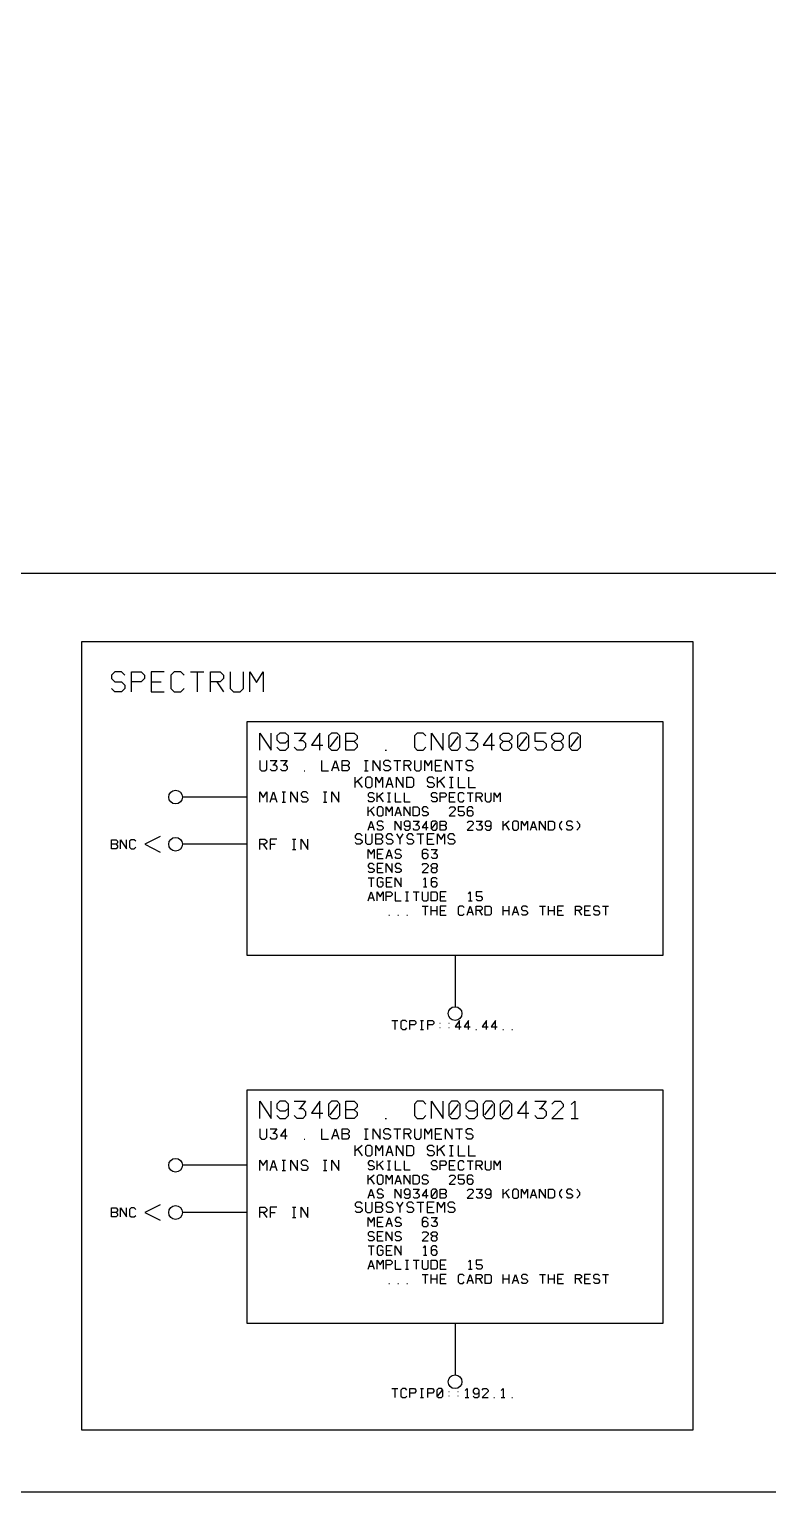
# Model space of a CAD drawing. Header units: millimetres. Extents: x 10 to 2534, y 10 to 1372.
# Drawn here: x 1026.6 to 1198.6, y 9.6 to 350 of the extents above; entities that cross this region are included whole.
import ezdxf

# ---------------------------------------------------------------- set-up
doc = ezdxf.new("R2010")
doc.units = ezdxf.units.MM
for name, color, linetype, lineweight in [('DEVICE', 7, 'CONTINUOUS', 25), ('GROUP', 6, 'CONTINUOUS', 25), ('LABEL', 8, 'CONTINUOUS', 25), ('PANE', 250, 'CONTINUOUS', 25), ('POINT', 4, 'CONTINUOUS', 25), ('PORT_BUS', 5, 'CONTINUOUS', 25), ('PORT_IN', 3, 'CONTINUOUS', 25), ('PORTAL', 2, 'CONTINUOUS', 25), ('SHEET', 7, 'CONTINUOUS', 25)]:
    doc.layers.add(name, color=color, linetype=linetype, lineweight=lineweight)

msp = doc.modelspace()

# ---------------------------------------------------------------- linework, layer by layer
at = {"layer": 'DEVICE'}
for points in [[(1077.3, 134.5), (1174.2, 134.5), (1174.2, 188.8), (1077.3, 188.8)], [(1077.3, 48.8), (1174.2, 48.8), (1174.2, 103.1), (1077.3, 103.1)]]:
    msp.add_lwpolyline(points, close=True, dxfattribs=at)
at = {"layer": 'GROUP'}
for points in [[(24, 223.4), (1535.9, 223.4), (1535.9, 1327.2), (24, 1327.2)], [(1038.8, 24), (1181.2, 24), (1181.2, 207.4), (1038.8, 207.4)]]:
    msp.add_lwpolyline(points, close=True, dxfattribs=at)
for points in [[(1048.866667, 199.633333), (1048.1, 200.4), (1046.566667, 200.4), (1045.8, 199.633333), (1045.8, 198.866667), (1046.566667, 198.1), (1048.1, 198.1), (1048.866667, 197.333333), (1048.866667, 196.566667), (1048.1, 195.8), (1046.566667, 195.8), (1045.8, 196.566667)], [(1050.4, 195.8), (1050.4, 200.4), (1052.7, 200.4), (1053.466667, 199.633333), (1053.466667, 198.866667), (1052.7, 198.1), (1050.4, 198.1)], [(1058.066667, 200.4), (1055, 200.4), (1055, 195.8), (1058.066667, 195.8)], [(1055, 198.1), (1057.3, 198.1)], [(1062.666667, 199.633333), (1061.9, 200.4), (1060.366667, 200.4), (1059.6, 199.633333), (1059.6, 196.566667), (1060.366667, 195.8), (1061.9, 195.8), (1062.666667, 196.566667)], [(1064.2, 200.4), (1067.266667, 200.4)], [(1065.733333, 200.4), (1065.733333, 195.8)], [(1068.8, 195.8), (1068.8, 200.4), (1071.1, 200.4), (1071.866667, 199.633333), (1071.866667, 198.866667), (1071.1, 198.1), (1068.8, 198.1)], [(1070.333333, 198.1), (1071.866667, 195.8)], [(1073.4, 200.4), (1073.4, 196.566667), (1074.166667, 195.8), (1075.7, 195.8), (1076.466667, 196.566667), (1076.466667, 200.4)], [(1078, 195.8), (1078, 200.4), (1079.533333, 197.946667), (1081.066667, 200.4), (1081.066667, 195.8)]]:
    msp.add_lwpolyline(points, dxfattribs=at)
at = {"layer": 'LABEL'}
for points in [[(1080.3, 182.2), (1080.3, 186.2), (1082.966667, 182.2), (1082.966667, 186.2)], [(1084.3, 182.866667), (1084.966667, 182.2), (1086.3, 182.2), (1086.966667, 182.866667), (1086.966667, 185.533333), (1086.3, 186.2), (1084.966667, 186.2), (1084.3, 185.533333), (1084.3, 184.6), (1084.966667, 183.933333), (1086.3, 183.933333), (1086.966667, 184.6)], [(1088.3, 186.2), (1090.966667, 186.2), (1089.633333, 184.466667)], [(1089.366667, 184.466667), (1090.3, 184.466667), (1090.966667, 183.8), (1090.966667, 182.866667), (1090.3, 182.2), (1088.966667, 182.2), (1088.3, 182.866667)], [(1094.3, 182.2), (1094.3, 186.2), (1092.3, 183.4), (1094.966667, 183.4)], [(1096.966667, 182.2), (1098.3, 182.2), (1098.966667, 182.866667), (1098.966667, 185.533333), (1098.3, 186.2), (1096.966667, 186.2), (1096.3, 185.533333), (1096.3, 182.866667), (1096.966667, 182.2)], [(1096.7, 183), (1098.566667, 185.4)], [(1100.3, 182.2), (1100.3, 186.2), (1102.3, 186.2), (1102.966667, 185.533333), (1102.966667, 184.866667), (1102.3, 184.2), (1100.3, 184.2)], [(1102.3, 184.2), (1102.966667, 183.533333), (1102.966667, 182.866667), (1102.3, 182.2), (1100.3, 182.2)], [(1118.966667, 185.533333), (1118.3, 186.2), (1116.966667, 186.2), (1116.3, 185.533333), (1116.3, 182.866667), (1116.966667, 182.2), (1118.3, 182.2), (1118.966667, 182.866667)], [(1120.3, 182.2), (1120.3, 186.2), (1122.966667, 182.2), (1122.966667, 186.2)], [(1124.966667, 182.2), (1126.3, 182.2), (1126.966667, 182.866667), (1126.966667, 185.533333), (1126.3, 186.2), (1124.966667, 186.2), (1124.3, 185.533333), (1124.3, 182.866667), (1124.966667, 182.2)], [(1124.7, 183), (1126.566667, 185.4)], [(1128.3, 186.2), (1130.966667, 186.2), (1129.633333, 184.466667)], [(1129.366667, 184.466667), (1130.3, 184.466667), (1130.966667, 183.8), (1130.966667, 182.866667), (1130.3, 182.2), (1128.966667, 182.2), (1128.3, 182.866667)], [(1134.3, 182.2), (1134.3, 186.2), (1132.3, 183.4), (1134.966667, 183.4)], [(1136.966667, 184.2), (1136.3, 184.866667), (1136.3, 185.533333), (1136.966667, 186.2), (1138.3, 186.2), (1138.966667, 185.533333), (1138.966667, 184.866667), (1138.3, 184.2), (1136.966667, 184.2), (1136.3, 183.533333), (1136.3, 182.866667), (1136.966667, 182.2), (1138.3, 182.2), (1138.966667, 182.866667), (1138.966667, 183.533333), (1138.3, 184.2)], [(1140.966667, 182.2), (1142.3, 182.2), (1142.966667, 182.866667), (1142.966667, 185.533333), (1142.3, 186.2), (1140.966667, 186.2), (1140.3, 185.533333), (1140.3, 182.866667), (1140.966667, 182.2)], [(1140.7, 183), (1142.566667, 185.4)], [(1146.966667, 186.2), (1144.3, 186.2), (1144.3, 184.333333), (1146.3, 184.333333), (1146.966667, 183.666667), (1146.966667, 182.866667), (1146.3, 182.2), (1144.966667, 182.2), (1144.3, 182.866667)], [(1148.966667, 184.2), (1148.3, 184.866667), (1148.3, 185.533333), (1148.966667, 186.2), (1150.3, 186.2), (1150.966667, 185.533333), (1150.966667, 184.866667), (1150.3, 184.2), (1148.966667, 184.2), (1148.3, 183.533333), (1148.3, 182.866667), (1148.966667, 182.2), (1150.3, 182.2), (1150.966667, 182.866667), (1150.966667, 183.533333), (1150.3, 184.2)], [(1152.966667, 182.2), (1154.3, 182.2), (1154.966667, 182.866667), (1154.966667, 185.533333), (1154.3, 186.2), (1152.966667, 186.2), (1152.3, 185.533333), (1152.3, 182.866667), (1152.966667, 182.2)], [(1152.7, 183), (1154.566667, 185.4)], [(1109.5, 182.2), (1109.766667, 182.2)], [(1080.3, 179.8), (1080.3, 177.8), (1080.7, 177.4), (1081.5, 177.4), (1081.9, 177.8), (1081.9, 179.8)], [(1082.7, 179.8), (1084.3, 179.8), (1083.5, 178.76)], [(1083.34, 178.76), (1083.9, 178.76), (1084.3, 178.36), (1084.3, 177.8), (1083.9, 177.4), (1083.1, 177.4), (1082.7, 177.8)], [(1085.1, 179.8), (1086.7, 179.8), (1085.9, 178.76)], [(1085.74, 178.76), (1086.3, 178.76), (1086.7, 178.36), (1086.7, 177.8), (1086.3, 177.4), (1085.5, 177.4), (1085.1, 177.8)], [(1090.62, 177.4), (1090.78, 177.4)], [(1094.7, 179.8), (1094.7, 177.4), (1096.3, 177.4)], [(1097.1, 177.4), (1097.9, 179.8), (1098.7, 177.4)], [(1097.38, 178.2), (1098.42, 178.2)], [(1099.5, 177.4), (1099.5, 179.8), (1100.7, 179.8), (1101.1, 179.4), (1101.1, 179), (1100.7, 178.6), (1099.5, 178.6)], [(1100.7, 178.6), (1101.1, 178.2), (1101.1, 177.8), (1100.7, 177.4), (1099.5, 177.4)], [(1104.7, 179.8), (1105.5, 179.8)], [(1104.7, 177.4), (1105.5, 177.4)], [(1105.1, 177.4), (1105.1, 179.8)], [(1106.7, 177.4), (1106.7, 179.8), (1108.3, 177.4), (1108.3, 179.8)], [(1110.7, 179.4), (1110.3, 179.8), (1109.5, 179.8), (1109.1, 179.4), (1109.1, 179), (1109.5, 178.6), (1110.3, 178.6), (1110.7, 178.2), (1110.7, 177.8), (1110.3, 177.4), (1109.5, 177.4), (1109.1, 177.8)], [(1111.5, 179.8), (1113.1, 179.8)], [(1112.3, 179.8), (1112.3, 177.4)], [(1113.9, 177.4), (1113.9, 179.8), (1115.1, 179.8), (1115.5, 179.4), (1115.5, 179), (1115.1, 178.6), (1113.9, 178.6)], [(1114.7, 178.6), (1115.5, 177.4)], [(1116.3, 179.8), (1116.3, 177.8), (1116.7, 177.4), (1117.5, 177.4), (1117.9, 177.8), (1117.9, 179.8)], [(1118.7, 177.4), (1118.7, 179.8), (1119.5, 178.52), (1120.3, 179.8), (1120.3, 177.4)], [(1122.7, 179.8), (1121.1, 179.8), (1121.1, 177.4), (1122.7, 177.4)], [(1121.1, 178.6), (1122.3, 178.6)], [(1123.5, 177.4), (1123.5, 179.8), (1125.1, 177.4), (1125.1, 179.8)], [(1125.9, 179.8), (1127.5, 179.8)], [(1126.7, 179.8), (1126.7, 177.4)], [(1129.9, 179.4), (1129.5, 179.8), (1128.7, 179.8), (1128.3, 179.4), (1128.3, 179), (1128.7, 178.6), (1129.5, 178.6), (1129.9, 178.2), (1129.9, 177.8), (1129.5, 177.4), (1128.7, 177.4), (1128.3, 177.8)], [(1080.3, 170.1), (1080.3, 172.5), (1081.1, 171.22), (1081.9, 172.5), (1081.9, 170.1)], [(1082.7, 170.1), (1083.5, 172.5), (1084.3, 170.1)], [(1082.98, 170.9), (1084.02, 170.9)], [(1085.5, 172.5), (1086.3, 172.5)], [(1085.9, 170.1), (1085.9, 172.5)], [(1087.5, 170.1), (1087.5, 172.5), (1089.1, 170.1), (1089.1, 172.5)], [(1091.5, 172.1), (1091.1, 172.5), (1090.3, 172.5), (1089.9, 172.1), (1089.9, 171.7), (1090.3, 171.3), (1091.1, 171.3), (1091.5, 170.9), (1091.5, 170.5), (1091.1, 170.1), (1090.3, 170.1), (1089.9, 170.5)], [(1095.1, 172.5), (1095.9, 172.5)], [(1095.5, 170.1), (1095.5, 172.5)], [(1097.1, 170.1), (1097.1, 172.5), (1098.7, 170.1), (1098.7, 172.5)], [(1085.5, 170.1), (1086.3, 170.1)], [(1095.1, 170.1), (1095.9, 170.1)], [(1080.3, 159.1), (1080.3, 161.5), (1081.5, 161.5), (1081.9, 161.1), (1081.9, 160.7), (1081.5, 160.3), (1080.3, 160.3)], [(1081.1, 160.3), (1081.9, 159.1)], [(1084.3, 161.5), (1082.7, 161.5), (1082.7, 159.1)], [(1082.7, 160.3), (1083.9, 160.3)], [(1087.9, 161.5), (1088.7, 161.5)], [(1088.3, 159.1), (1088.3, 161.5)], [(1089.9, 159.1), (1089.9, 161.5), (1091.5, 159.1), (1091.5, 161.5)], [(1087.9, 159.1), (1088.7, 159.1)], [(1111.05, 119.3), (1112.45, 119.3)], [(1111.75, 119.3), (1111.75, 117.2)], [(1114.55, 118.95), (1114.2, 119.3), (1113.5, 119.3), (1113.15, 118.95), (1113.15, 117.55), (1113.5, 117.2), (1114.2, 117.2), (1114.55, 117.55)], [(1115.25, 117.2), (1115.25, 119.3), (1116.3, 119.3), (1116.65, 118.95), (1116.65, 118.6), (1116.3, 118.25), (1115.25, 118.25)], [(1117.7, 119.3), (1118.4, 119.3)], [(1118.05, 117.2), (1118.05, 119.3)], [(1119.45, 117.2), (1119.45, 119.3), (1120.5, 119.3), (1120.85, 118.95), (1120.85, 118.6), (1120.5, 118.25), (1119.45, 118.25)], [(1126.8, 117.2), (1126.8, 119.3), (1125.75, 117.83), (1127.15, 117.83)], [(1128.9, 117.2), (1128.9, 119.3), (1127.85, 117.83), (1129.25, 117.83)], [(1133.1, 117.2), (1133.1, 119.3), (1132.05, 117.83), (1133.45, 117.83)], [(1135.2, 117.2), (1135.2, 119.3), (1134.15, 117.83), (1135.55, 117.83)], [(1117.7, 117.2), (1118.4, 117.2)], [(1122.18, 118.67), (1122.32, 118.67)], [(1122.18, 117.62), (1122.32, 117.62)], [(1124.28, 118.67), (1124.42, 118.67)], [(1124.28, 117.62), (1124.42, 117.62)], [(1130.58, 117.2), (1130.72, 117.2)], [(1136.88, 117.2), (1137.02, 117.2)], [(1138.98, 117.2), (1139.12, 117.2)], [(1080.3, 96.5), (1080.3, 100.5), (1082.966667, 96.5), (1082.966667, 100.5)], [(1084.3, 97.166667), (1084.966667, 96.5), (1086.3, 96.5), (1086.966667, 97.166667), (1086.966667, 99.833333), (1086.3, 100.5), (1084.966667, 100.5), (1084.3, 99.833333), (1084.3, 98.9), (1084.966667, 98.233333), (1086.3, 98.233333), (1086.966667, 98.9)], [(1088.3, 100.5), (1090.966667, 100.5), (1089.633333, 98.766667)], [(1089.366667, 98.766667), (1090.3, 98.766667), (1090.966667, 98.1), (1090.966667, 97.166667), (1090.3, 96.5), (1088.966667, 96.5), (1088.3, 97.166667)], [(1094.3, 96.5), (1094.3, 100.5), (1092.3, 97.7), (1094.966667, 97.7)], [(1096.966667, 96.5), (1098.3, 96.5), (1098.966667, 97.166667), (1098.966667, 99.833333), (1098.3, 100.5), (1096.966667, 100.5), (1096.3, 99.833333), (1096.3, 97.166667), (1096.966667, 96.5)], [(1096.7, 97.3), (1098.566667, 99.7)], [(1100.3, 96.5), (1100.3, 100.5), (1102.3, 100.5), (1102.966667, 99.833333), (1102.966667, 99.166667), (1102.3, 98.5), (1100.3, 98.5)], [(1118.966667, 99.833333), (1118.3, 100.5), (1116.966667, 100.5), (1116.3, 99.833333), (1116.3, 97.166667), (1116.966667, 96.5), (1118.3, 96.5), (1118.966667, 97.166667)], [(1120.3, 96.5), (1120.3, 100.5), (1122.966667, 96.5), (1122.966667, 100.5)], [(1124.966667, 96.5), (1126.3, 96.5), (1126.966667, 97.166667), (1126.966667, 99.833333), (1126.3, 100.5), (1124.966667, 100.5), (1124.3, 99.833333), (1124.3, 97.166667), (1124.966667, 96.5)], [(1124.7, 97.3), (1126.566667, 99.7)], [(1128.3, 97.166667), (1128.966667, 96.5), (1130.3, 96.5), (1130.966667, 97.166667), (1130.966667, 99.833333), (1130.3, 100.5), (1128.966667, 100.5), (1128.3, 99.833333), (1128.3, 98.9), (1128.966667, 98.233333), (1130.3, 98.233333), (1130.966667, 98.9)], [(1132.966667, 96.5), (1134.3, 96.5), (1134.966667, 97.166667), (1134.966667, 99.833333), (1134.3, 100.5), (1132.966667, 100.5), (1132.3, 99.833333), (1132.3, 97.166667), (1132.966667, 96.5)], [(1132.7, 97.3), (1134.566667, 99.7)], [(1136.966667, 96.5), (1138.3, 96.5), (1138.966667, 97.166667), (1138.966667, 99.833333), (1138.3, 100.5), (1136.966667, 100.5), (1136.3, 99.833333), (1136.3, 97.166667), (1136.966667, 96.5)], [(1136.7, 97.3), (1138.566667, 99.7)], [(1142.3, 96.5), (1142.3, 100.5), (1140.3, 97.7), (1142.966667, 97.7)], [(1144.3, 100.5), (1146.966667, 100.5), (1145.633333, 98.766667)], [(1145.366667, 98.766667), (1146.3, 98.766667), (1146.966667, 98.1), (1146.966667, 97.166667), (1146.3, 96.5), (1144.966667, 96.5), (1144.3, 97.166667)], [(1148.3, 99.833333), (1148.966667, 100.5), (1150.3, 100.5), (1150.966667, 99.833333), (1150.966667, 99.166667), (1148.3, 96.5), (1150.966667, 96.5)], [(1152.833333, 99.7), (1153.633333, 100.5), (1153.633333, 96.5)], [(1102.3, 98.5), (1102.966667, 97.833333), (1102.966667, 97.166667), (1102.3, 96.5), (1100.3, 96.5)], [(1109.5, 96.5), (1109.766667, 96.5)], [(1152.833333, 96.5), (1154.433333, 96.5)], [(1080.3, 94.1), (1080.3, 92.1), (1080.7, 91.7), (1081.5, 91.7), (1081.9, 92.1), (1081.9, 94.1)], [(1082.7, 94.1), (1084.3, 94.1), (1083.5, 93.06)], [(1083.34, 93.06), (1083.9, 93.06), (1084.3, 92.66), (1084.3, 92.1), (1083.9, 91.7), (1083.1, 91.7), (1082.7, 92.1)], [(1086.3, 91.7), (1086.3, 94.1), (1085.1, 92.42), (1086.7, 92.42)], [(1094.7, 94.1), (1094.7, 91.7), (1096.3, 91.7)], [(1097.1, 91.7), (1097.9, 94.1), (1098.7, 91.7)], [(1097.38, 92.5), (1098.42, 92.5)], [(1099.5, 91.7), (1099.5, 94.1), (1100.7, 94.1), (1101.1, 93.7), (1101.1, 93.3), (1100.7, 92.9), (1099.5, 92.9)], [(1100.7, 92.9), (1101.1, 92.5), (1101.1, 92.1), (1100.7, 91.7), (1099.5, 91.7)], [(1104.7, 94.1), (1105.5, 94.1)], [(1105.1, 91.7), (1105.1, 94.1)], [(1106.7, 91.7), (1106.7, 94.1), (1108.3, 91.7), (1108.3, 94.1)], [(1110.7, 93.7), (1110.3, 94.1), (1109.5, 94.1), (1109.1, 93.7), (1109.1, 93.3), (1109.5, 92.9), (1110.3, 92.9), (1110.7, 92.5), (1110.7, 92.1), (1110.3, 91.7), (1109.5, 91.7), (1109.1, 92.1)], [(1111.5, 94.1), (1113.1, 94.1)], [(1112.3, 94.1), (1112.3, 91.7)], [(1113.9, 91.7), (1113.9, 94.1), (1115.1, 94.1), (1115.5, 93.7), (1115.5, 93.3), (1115.1, 92.9), (1113.9, 92.9)], [(1114.7, 92.9), (1115.5, 91.7)], [(1116.3, 94.1), (1116.3, 92.1), (1116.7, 91.7), (1117.5, 91.7), (1117.9, 92.1), (1117.9, 94.1)], [(1118.7, 91.7), (1118.7, 94.1), (1119.5, 92.82), (1120.3, 94.1), (1120.3, 91.7)], [(1122.7, 94.1), (1121.1, 94.1), (1121.1, 91.7), (1122.7, 91.7)], [(1121.1, 92.9), (1122.3, 92.9)], [(1123.5, 91.7), (1123.5, 94.1), (1125.1, 91.7), (1125.1, 94.1)], [(1125.9, 94.1), (1127.5, 94.1)], [(1126.7, 94.1), (1126.7, 91.7)], [(1129.9, 93.7), (1129.5, 94.1), (1128.7, 94.1), (1128.3, 93.7), (1128.3, 93.3), (1128.7, 92.9), (1129.5, 92.9), (1129.9, 92.5), (1129.9, 92.1), (1129.5, 91.7), (1128.7, 91.7), (1128.3, 92.1)], [(1090.62, 91.7), (1090.78, 91.7)], [(1104.7, 91.7), (1105.5, 91.7)], [(1080.3, 84.4), (1080.3, 86.8), (1081.1, 85.52), (1081.9, 86.8), (1081.9, 84.4)], [(1082.7, 84.4), (1083.5, 86.8), (1084.3, 84.4)], [(1082.98, 85.2), (1084.02, 85.2)], [(1085.5, 86.8), (1086.3, 86.8)], [(1085.9, 84.4), (1085.9, 86.8)], [(1087.5, 84.4), (1087.5, 86.8), (1089.1, 84.4), (1089.1, 86.8)], [(1091.5, 86.4), (1091.1, 86.8), (1090.3, 86.8), (1089.9, 86.4), (1089.9, 86), (1090.3, 85.6), (1091.1, 85.6), (1091.5, 85.2), (1091.5, 84.8), (1091.1, 84.4), (1090.3, 84.4), (1089.9, 84.8)], [(1095.1, 86.8), (1095.9, 86.8)], [(1095.5, 84.4), (1095.5, 86.8)], [(1097.1, 84.4), (1097.1, 86.8), (1098.7, 84.4), (1098.7, 86.8)], [(1085.5, 84.4), (1086.3, 84.4)], [(1095.1, 84.4), (1095.9, 84.4)], [(1080.3, 73.4), (1080.3, 75.8), (1081.5, 75.8), (1081.9, 75.4), (1081.9, 75), (1081.5, 74.6), (1080.3, 74.6)], [(1084.3, 75.8), (1082.7, 75.8), (1082.7, 73.4)], [(1087.9, 75.8), (1088.7, 75.8)], [(1088.3, 73.4), (1088.3, 75.8)], [(1089.9, 73.4), (1089.9, 75.8), (1091.5, 73.4), (1091.5, 75.8)], [(1081.1, 74.6), (1081.9, 73.4)], [(1082.7, 74.6), (1083.9, 74.6)], [(1087.9, 73.4), (1088.7, 73.4)], [(1111.05, 33.6), (1112.45, 33.6)], [(1111.75, 33.6), (1111.75, 31.5)], [(1114.55, 33.25), (1114.2, 33.6), (1113.5, 33.6), (1113.15, 33.25), (1113.15, 31.85), (1113.5, 31.5), (1114.2, 31.5), (1114.55, 31.85)], [(1115.25, 31.5), (1115.25, 33.6), (1116.3, 33.6), (1116.65, 33.25), (1116.65, 32.9), (1116.3, 32.55), (1115.25, 32.55)], [(1117.7, 33.6), (1118.4, 33.6)], [(1117.7, 31.5), (1118.4, 31.5)], [(1118.05, 31.5), (1118.05, 33.6)], [(1119.45, 31.5), (1119.45, 33.6), (1120.5, 33.6), (1120.85, 33.25), (1120.85, 32.9), (1120.5, 32.55), (1119.45, 32.55)], [(1121.9, 31.5), (1122.6, 31.5), (1122.95, 31.85), (1122.95, 33.25), (1122.6, 33.6), (1121.9, 33.6), (1121.55, 33.25), (1121.55, 31.85), (1121.9, 31.5)], [(1121.76, 31.92), (1122.74, 33.18)], [(1124.28, 32.97), (1124.42, 32.97)], [(1124.28, 31.92), (1124.42, 31.92)], [(1126.38, 32.97), (1126.52, 32.97)], [(1126.38, 31.92), (1126.52, 31.92)], [(1128.13, 33.18), (1128.55, 33.6), (1128.55, 31.5)], [(1128.13, 31.5), (1128.97, 31.5)], [(1129.95, 31.85), (1130.3, 31.5), (1131, 31.5), (1131.35, 31.85), (1131.35, 33.25), (1131, 33.6), (1130.3, 33.6), (1129.95, 33.25), (1129.95, 32.76), (1130.3, 32.41), (1131, 32.41), (1131.35, 32.76)], [(1132.05, 33.25), (1132.4, 33.6), (1133.1, 33.6), (1133.45, 33.25), (1133.45, 32.9), (1132.05, 31.5), (1133.45, 31.5)], [(1134.78, 31.5), (1134.92, 31.5)], [(1136.53, 33.18), (1136.95, 33.6), (1136.95, 31.5)], [(1136.53, 31.5), (1137.37, 31.5)], [(1138.98, 31.5), (1139.12, 31.5)]]:
    msp.add_lwpolyline(points, dxfattribs=at)
at = {"layer": 'PANE'}
for points in [[(1102.5, 173.5), (1102.5, 175.9)], [(1104.1, 175.9), (1102.5, 174.54)], [(1103.06, 175.02), (1104.1, 173.5)], [(1105.3, 173.5), (1106.1, 173.5), (1106.5, 173.9), (1106.5, 175.5), (1106.1, 175.9), (1105.3, 175.9), (1104.9, 175.5), (1104.9, 173.9), (1105.3, 173.5)], [(1107.3, 173.5), (1107.3, 175.9), (1108.1, 174.62), (1108.9, 175.9), (1108.9, 173.5)], [(1109.7, 173.5), (1110.5, 175.9), (1111.3, 173.5)], [(1109.98, 174.3), (1111.02, 174.3)], [(1112.1, 173.5), (1112.1, 175.9), (1113.7, 173.5), (1113.7, 175.9)], [(1114.5, 173.5), (1114.5, 175.9), (1115.7, 175.9), (1116.1, 175.5), (1116.1, 173.9), (1115.7, 173.5), (1114.5, 173.5)], [(1120.9, 175.5), (1120.5, 175.9), (1119.7, 175.9), (1119.3, 175.5), (1119.3, 175.1), (1119.7, 174.7), (1120.5, 174.7), (1120.9, 174.3), (1120.9, 173.9), (1120.5, 173.5), (1119.7, 173.5), (1119.3, 173.9)], [(1121.7, 173.5), (1121.7, 175.9)], [(1123.3, 175.9), (1121.7, 174.54)], [(1122.26, 175.02), (1123.3, 173.5)], [(1124.5, 175.9), (1125.3, 175.9)], [(1124.9, 173.5), (1124.9, 175.9)], [(1126.5, 175.9), (1126.5, 173.5), (1128.1, 173.5)], [(1128.9, 175.9), (1128.9, 173.5), (1130.5, 173.5)], [(1106.9, 171.95), (1106.55, 172.3), (1105.85, 172.3), (1105.5, 171.95), (1105.5, 171.6), (1105.85, 171.25), (1106.55, 171.25), (1106.9, 170.9), (1106.9, 170.55), (1106.55, 170.2), (1105.85, 170.2), (1105.5, 170.55)], [(1107.6, 170.2), (1107.6, 172.3)], [(1109, 172.3), (1107.6, 171.11)], [(1108.09, 171.53), (1109, 170.2)], [(1110.05, 172.3), (1110.75, 172.3)], [(1110.05, 170.2), (1110.75, 170.2)], [(1110.4, 170.2), (1110.4, 172.3)], [(1111.8, 172.3), (1111.8, 170.2), (1113.2, 170.2)], [(1113.9, 172.3), (1113.9, 170.2), (1115.3, 170.2)], [(1121.6, 171.95), (1121.25, 172.3), (1120.55, 172.3), (1120.2, 171.95), (1120.2, 171.6), (1120.55, 171.25), (1121.25, 171.25), (1121.6, 170.9), (1121.6, 170.55), (1121.25, 170.2), (1120.55, 170.2), (1120.2, 170.55)], [(1122.3, 170.2), (1122.3, 172.3), (1123.35, 172.3), (1123.7, 171.95), (1123.7, 171.6), (1123.35, 171.25), (1122.3, 171.25)], [(1125.8, 172.3), (1124.4, 172.3), (1124.4, 170.2), (1125.8, 170.2)], [(1124.4, 171.25), (1125.45, 171.25)], [(1124.5, 173.5), (1125.3, 173.5)], [(1127.9, 171.95), (1127.55, 172.3), (1126.85, 172.3), (1126.5, 171.95), (1126.5, 170.55), (1126.85, 170.2), (1127.55, 170.2), (1127.9, 170.55)], [(1128.6, 172.3), (1130, 172.3)], [(1129.3, 172.3), (1129.3, 170.2)], [(1130.7, 170.2), (1130.7, 172.3), (1131.75, 172.3), (1132.1, 171.95), (1132.1, 171.6), (1131.75, 171.25), (1130.7, 171.25)], [(1131.4, 171.25), (1132.1, 170.2)], [(1132.8, 172.3), (1132.8, 170.55), (1133.15, 170.2), (1133.85, 170.2), (1134.2, 170.55), (1134.2, 172.3)], [(1134.9, 170.2), (1134.9, 172.3), (1135.6, 171.18), (1136.3, 172.3), (1136.3, 170.2)], [(1105.5, 166.9), (1105.5, 169)], [(1106.9, 169), (1105.5, 167.81)], [(1105.99, 168.23), (1106.9, 166.9)], [(1107.95, 166.9), (1108.65, 166.9), (1109, 167.25), (1109, 168.65), (1108.65, 169), (1107.95, 169), (1107.6, 168.65), (1107.6, 167.25), (1107.95, 166.9)], [(1109.7, 166.9), (1109.7, 169), (1110.4, 167.88), (1111.1, 169), (1111.1, 166.9)], [(1111.8, 166.9), (1112.5, 169), (1113.2, 166.9)], [(1112.045, 167.6), (1112.955, 167.6)], [(1113.9, 166.9), (1113.9, 169), (1115.3, 166.9), (1115.3, 169)], [(1116, 166.9), (1116, 169), (1117.05, 169), (1117.4, 168.65), (1117.4, 167.25), (1117.05, 166.9), (1116, 166.9)], [(1119.5, 168.65), (1119.15, 169), (1118.45, 169), (1118.1, 168.65), (1118.1, 168.3), (1118.45, 167.95), (1119.15, 167.95), (1119.5, 167.6), (1119.5, 167.25), (1119.15, 166.9), (1118.45, 166.9), (1118.1, 167.25)], [(1124.4, 168.65), (1124.75, 169), (1125.45, 169), (1125.8, 168.65), (1125.8, 168.3), (1124.4, 166.9), (1125.8, 166.9)], [(1127.9, 169), (1126.5, 169), (1126.5, 168.02), (1127.55, 168.02), (1127.9, 167.67), (1127.9, 167.25), (1127.55, 166.9), (1126.85, 166.9), (1126.5, 167.25)], [(1130, 168.65), (1129.65, 169), (1128.95, 169), (1128.6, 168.65), (1128.6, 167.25), (1128.95, 166.9), (1129.65, 166.9), (1130, 167.25), (1130, 167.74), (1129.65, 168.09), (1128.95, 168.09), (1128.6, 167.74)], [(1105.5, 163.6), (1106.2, 165.7), (1106.9, 163.6)], [(1105.745, 164.3), (1106.655, 164.3)], [(1109, 165.35), (1108.65, 165.7), (1107.95, 165.7), (1107.6, 165.35), (1107.6, 165), (1107.95, 164.65), (1108.65, 164.65), (1109, 164.3), (1109, 163.95), (1108.65, 163.6), (1107.95, 163.6), (1107.6, 163.95)], [(1111.8, 163.6), (1111.8, 165.7), (1113.2, 163.6), (1113.2, 165.7)], [(1113.9, 163.95), (1114.25, 163.6), (1114.95, 163.6), (1115.3, 163.95), (1115.3, 165.35), (1114.95, 165.7), (1114.25, 165.7), (1113.9, 165.35), (1113.9, 164.86), (1114.25, 164.51), (1114.95, 164.51), (1115.3, 164.86)], [(1116, 165.7), (1117.4, 165.7), (1116.7, 164.79)], [(1116.56, 164.79), (1117.05, 164.79), (1117.4, 164.44), (1117.4, 163.95), (1117.05, 163.6), (1116.35, 163.6), (1116, 163.95)], [(1119.15, 163.6), (1119.15, 165.7), (1118.1, 164.23), (1119.5, 164.23)], [(1120.55, 163.6), (1121.25, 163.6), (1121.6, 163.95), (1121.6, 165.35), (1121.25, 165.7), (1120.55, 165.7), (1120.2, 165.35), (1120.2, 163.95), (1120.55, 163.6)], [(1120.41, 164.02), (1121.39, 165.28)], [(1122.3, 163.6), (1122.3, 165.7), (1123.35, 165.7), (1123.7, 165.35), (1123.7, 165), (1123.35, 164.65), (1122.3, 164.65)], [(1123.35, 164.65), (1123.7, 164.3), (1123.7, 163.95), (1123.35, 163.6), (1122.3, 163.6)], [(1128.6, 165.35), (1128.95, 165.7), (1129.65, 165.7), (1130, 165.35), (1130, 165), (1128.6, 163.6), (1130, 163.6)], [(1130.7, 165.7), (1132.1, 165.7), (1131.4, 164.79)], [(1131.26, 164.79), (1131.75, 164.79), (1132.1, 164.44), (1132.1, 163.95), (1131.75, 163.6), (1131.05, 163.6), (1130.7, 163.95)], [(1132.8, 163.95), (1133.15, 163.6), (1133.85, 163.6), (1134.2, 163.95), (1134.2, 165.35), (1133.85, 165.7), (1133.15, 165.7), (1132.8, 165.35), (1132.8, 164.86), (1133.15, 164.51), (1133.85, 164.51), (1134.2, 164.86)], [(1137, 163.6), (1137, 165.7)], [(1138.4, 165.7), (1137, 164.51)], [(1137.49, 164.93), (1138.4, 163.6)], [(1139.45, 163.6), (1140.15, 163.6), (1140.5, 163.95), (1140.5, 165.35), (1140.15, 165.7), (1139.45, 165.7), (1139.1, 165.35), (1139.1, 163.95), (1139.45, 163.6)], [(1141.2, 163.6), (1141.2, 165.7), (1141.9, 164.58), (1142.6, 165.7), (1142.6, 163.6)], [(1143.3, 163.6), (1144, 165.7), (1144.7, 163.6)], [(1143.545, 164.3), (1144.455, 164.3)], [(1145.4, 163.6), (1145.4, 165.7), (1146.8, 163.6), (1146.8, 165.7)], [(1147.5, 163.6), (1147.5, 165.7), (1148.55, 165.7), (1148.9, 165.35), (1148.9, 163.95), (1148.55, 163.6), (1147.5, 163.6)], [(1150.65, 165.7), (1150.09, 165), (1150.09, 164.3), (1150.65, 163.6)], [(1153.1, 165.35), (1152.75, 165.7), (1152.05, 165.7), (1151.7, 165.35), (1151.7, 165), (1152.05, 164.65), (1152.75, 164.65), (1153.1, 164.3), (1153.1, 163.95), (1152.75, 163.6), (1152.05, 163.6), (1151.7, 163.95)], [(1154.15, 165.7), (1154.71, 165), (1154.71, 164.3), (1154.15, 163.6)], [(1104.1, 162.3), (1103.7, 162.7), (1102.9, 162.7), (1102.5, 162.3), (1102.5, 161.9), (1102.9, 161.5), (1103.7, 161.5), (1104.1, 161.1), (1104.1, 160.7), (1103.7, 160.3), (1102.9, 160.3), (1102.5, 160.7)], [(1104.9, 162.7), (1104.9, 160.7), (1105.3, 160.3), (1106.1, 160.3), (1106.5, 160.7), (1106.5, 162.7)], [(1107.3, 160.3), (1107.3, 162.7), (1108.5, 162.7), (1108.9, 162.3), (1108.9, 161.9), (1108.5, 161.5), (1107.3, 161.5)], [(1108.5, 161.5), (1108.9, 161.1), (1108.9, 160.7), (1108.5, 160.3), (1107.3, 160.3)], [(1111.3, 162.3), (1110.9, 162.7), (1110.1, 162.7), (1109.7, 162.3), (1109.7, 161.9), (1110.1, 161.5), (1110.9, 161.5), (1111.3, 161.1), (1111.3, 160.7), (1110.9, 160.3), (1110.1, 160.3), (1109.7, 160.7)], [(1112.1, 162.7), (1112.9, 161.5), (1113.7, 162.7)], [(1112.9, 161.5), (1112.9, 160.3)], [(1116.1, 162.3), (1115.7, 162.7), (1114.9, 162.7), (1114.5, 162.3), (1114.5, 161.9), (1114.9, 161.5), (1115.7, 161.5), (1116.1, 161.1), (1116.1, 160.7), (1115.7, 160.3), (1114.9, 160.3), (1114.5, 160.7)], [(1116.9, 162.7), (1118.5, 162.7)], [(1117.7, 162.7), (1117.7, 160.3)], [(1120.9, 162.7), (1119.3, 162.7), (1119.3, 160.3), (1120.9, 160.3)], [(1119.3, 161.5), (1120.5, 161.5)], [(1121.7, 160.3), (1121.7, 162.7), (1122.5, 161.42), (1123.3, 162.7), (1123.3, 160.3)], [(1125.7, 162.3), (1125.3, 162.7), (1124.5, 162.7), (1124.1, 162.3), (1124.1, 161.9), (1124.5, 161.5), (1125.3, 161.5), (1125.7, 161.1), (1125.7, 160.7), (1125.3, 160.3), (1124.5, 160.3), (1124.1, 160.7)], [(1105.5, 157), (1105.5, 159.1), (1106.2, 157.98), (1106.9, 159.1), (1106.9, 157)], [(1109, 159.1), (1107.6, 159.1), (1107.6, 157), (1109, 157)], [(1107.6, 158.05), (1108.65, 158.05)], [(1109.7, 157), (1110.4, 159.1), (1111.1, 157)], [(1109.945, 157.7), (1110.855, 157.7)], [(1113.2, 158.75), (1112.85, 159.1), (1112.15, 159.1), (1111.8, 158.75), (1111.8, 158.4), (1112.15, 158.05), (1112.85, 158.05), (1113.2, 157.7), (1113.2, 157.35), (1112.85, 157), (1112.15, 157), (1111.8, 157.35)], [(1119.5, 158.75), (1119.15, 159.1), (1118.45, 159.1), (1118.1, 158.75), (1118.1, 157.35), (1118.45, 157), (1119.15, 157), (1119.5, 157.35), (1119.5, 157.84), (1119.15, 158.19), (1118.45, 158.19), (1118.1, 157.84)], [(1120.2, 159.1), (1121.6, 159.1), (1120.9, 158.19)], [(1120.76, 158.19), (1121.25, 158.19), (1121.6, 157.84), (1121.6, 157.35), (1121.25, 157), (1120.55, 157), (1120.2, 157.35)], [(1106.9, 155.45), (1106.55, 155.8), (1105.85, 155.8), (1105.5, 155.45), (1105.5, 155.1), (1105.85, 154.75), (1106.55, 154.75), (1106.9, 154.4), (1106.9, 154.05), (1106.55, 153.7), (1105.85, 153.7), (1105.5, 154.05)], [(1109, 155.8), (1107.6, 155.8), (1107.6, 153.7), (1109, 153.7)], [(1107.6, 154.75), (1108.65, 154.75)], [(1109.7, 153.7), (1109.7, 155.8), (1111.1, 153.7), (1111.1, 155.8)], [(1113.2, 155.45), (1112.85, 155.8), (1112.15, 155.8), (1111.8, 155.45), (1111.8, 155.1), (1112.15, 154.75), (1112.85, 154.75), (1113.2, 154.4), (1113.2, 154.05), (1112.85, 153.7), (1112.15, 153.7), (1111.8, 154.05)], [(1118.1, 155.45), (1118.45, 155.8), (1119.15, 155.8), (1119.5, 155.45), (1119.5, 155.1), (1118.1, 153.7), (1119.5, 153.7)], [(1120.55, 154.75), (1120.2, 155.1), (1120.2, 155.45), (1120.55, 155.8), (1121.25, 155.8), (1121.6, 155.45), (1121.6, 155.1), (1121.25, 154.75), (1120.55, 154.75), (1120.2, 154.4), (1120.2, 154.05), (1120.55, 153.7), (1121.25, 153.7), (1121.6, 154.05), (1121.6, 154.4), (1121.25, 154.75)], [(1105.5, 152.5), (1106.9, 152.5)], [(1106.2, 152.5), (1106.2, 150.4)], [(1109, 152.15), (1108.65, 152.5), (1107.95, 152.5), (1107.6, 152.15), (1107.6, 150.75), (1107.95, 150.4), (1108.65, 150.4), (1109, 150.75), (1109, 151.45), (1108.3, 151.45)], [(1111.1, 152.5), (1109.7, 152.5), (1109.7, 150.4), (1111.1, 150.4)], [(1109.7, 151.45), (1110.75, 151.45)], [(1111.8, 150.4), (1111.8, 152.5), (1113.2, 150.4), (1113.2, 152.5)], [(1118.38, 152.08), (1118.8, 152.5), (1118.8, 150.4)], [(1118.38, 150.4), (1119.22, 150.4)], [(1121.6, 152.15), (1121.25, 152.5), (1120.55, 152.5), (1120.2, 152.15), (1120.2, 150.75), (1120.55, 150.4), (1121.25, 150.4), (1121.6, 150.75), (1121.6, 151.24), (1121.25, 151.59), (1120.55, 151.59), (1120.2, 151.24)], [(1105.5, 147.1), (1106.2, 149.2), (1106.9, 147.1)], [(1105.745, 147.8), (1106.655, 147.8)], [(1107.6, 147.1), (1107.6, 149.2), (1108.3, 148.08), (1109, 149.2), (1109, 147.1)], [(1109.7, 147.1), (1109.7, 149.2), (1110.75, 149.2), (1111.1, 148.85), (1111.1, 148.5), (1110.75, 148.15), (1109.7, 148.15)], [(1111.8, 149.2), (1111.8, 147.1), (1113.2, 147.1)], [(1114.25, 149.2), (1114.95, 149.2)], [(1114.25, 147.1), (1114.95, 147.1)], [(1114.6, 147.1), (1114.6, 149.2)], [(1116, 149.2), (1117.4, 149.2)], [(1116.7, 149.2), (1116.7, 147.1)], [(1118.1, 149.2), (1118.1, 147.45), (1118.45, 147.1), (1119.15, 147.1), (1119.5, 147.45), (1119.5, 149.2)], [(1120.2, 147.1), (1120.2, 149.2), (1121.25, 149.2), (1121.6, 148.85), (1121.6, 147.45), (1121.25, 147.1), (1120.2, 147.1)], [(1123.7, 149.2), (1122.3, 149.2), (1122.3, 147.1), (1123.7, 147.1)], [(1122.3, 148.15), (1123.35, 148.15)], [(1128.88, 148.78), (1129.3, 149.2), (1129.3, 147.1)], [(1128.88, 147.1), (1129.72, 147.1)], [(1132.1, 149.2), (1130.7, 149.2), (1130.7, 148.22), (1131.75, 148.22), (1132.1, 147.87), (1132.1, 147.45), (1131.75, 147.1), (1131.05, 147.1), (1130.7, 147.45)], [(1110.33, 143.8), (1110.47, 143.8)], [(1112.43, 143.8), (1112.57, 143.8)], [(1114.53, 143.8), (1114.67, 143.8)], [(1118.1, 145.9), (1119.5, 145.9)], [(1118.8, 145.9), (1118.8, 143.8)], [(1120.2, 143.8), (1120.2, 145.9)], [(1120.2, 144.85), (1121.6, 144.85)], [(1121.6, 143.8), (1121.6, 145.9)], [(1123.7, 145.9), (1122.3, 145.9), (1122.3, 143.8), (1123.7, 143.8)], [(1122.3, 144.85), (1123.35, 144.85)], [(1127.9, 145.55), (1127.55, 145.9), (1126.85, 145.9), (1126.5, 145.55), (1126.5, 144.15), (1126.85, 143.8), (1127.55, 143.8), (1127.9, 144.15)], [(1128.6, 143.8), (1129.3, 145.9), (1130, 143.8)], [(1128.845, 144.5), (1129.755, 144.5)], [(1130.7, 143.8), (1130.7, 145.9), (1131.75, 145.9), (1132.1, 145.55), (1132.1, 145.2), (1131.75, 144.85), (1130.7, 144.85)], [(1131.4, 144.85), (1132.1, 143.8)], [(1132.8, 143.8), (1132.8, 145.9), (1133.85, 145.9), (1134.2, 145.55), (1134.2, 144.15), (1133.85, 143.8), (1132.8, 143.8)], [(1137, 143.8), (1137, 145.9)], [(1137, 144.85), (1138.4, 144.85)], [(1138.4, 143.8), (1138.4, 145.9)], [(1139.1, 143.8), (1139.8, 145.9), (1140.5, 143.8)], [(1139.345, 144.5), (1140.255, 144.5)], [(1142.6, 145.55), (1142.25, 145.9), (1141.55, 145.9), (1141.2, 145.55), (1141.2, 145.2), (1141.55, 144.85), (1142.25, 144.85), (1142.6, 144.5), (1142.6, 144.15), (1142.25, 143.8), (1141.55, 143.8), (1141.2, 144.15)], [(1145.4, 145.9), (1146.8, 145.9)], [(1146.1, 145.9), (1146.1, 143.8)], [(1147.5, 143.8), (1147.5, 145.9)], [(1147.5, 144.85), (1148.9, 144.85)], [(1148.9, 143.8), (1148.9, 145.9)], [(1151, 145.9), (1149.6, 145.9), (1149.6, 143.8), (1151, 143.8)], [(1149.6, 144.85), (1150.65, 144.85)], [(1153.8, 143.8), (1153.8, 145.9), (1154.85, 145.9), (1155.2, 145.55), (1155.2, 145.2), (1154.85, 144.85), (1153.8, 144.85)], [(1154.5, 144.85), (1155.2, 143.8)], [(1157.3, 145.9), (1155.9, 145.9), (1155.9, 143.8), (1157.3, 143.8)], [(1155.9, 144.85), (1156.95, 144.85)], [(1159.4, 145.55), (1159.05, 145.9), (1158.35, 145.9), (1158, 145.55), (1158, 145.2), (1158.35, 144.85), (1159.05, 144.85), (1159.4, 144.5), (1159.4, 144.15), (1159.05, 143.8), (1158.35, 143.8), (1158, 144.15)], [(1160.1, 145.9), (1161.5, 145.9)], [(1160.8, 145.9), (1160.8, 143.8)], [(1102.5, 87.8), (1102.5, 90.2)], [(1104.1, 90.2), (1102.5, 88.84)], [(1103.06, 89.32), (1104.1, 87.8)], [(1105.3, 87.8), (1106.1, 87.8), (1106.5, 88.2), (1106.5, 89.8), (1106.1, 90.2), (1105.3, 90.2), (1104.9, 89.8), (1104.9, 88.2), (1105.3, 87.8)], [(1107.3, 87.8), (1107.3, 90.2), (1108.1, 88.92), (1108.9, 90.2), (1108.9, 87.8)], [(1109.7, 87.8), (1110.5, 90.2), (1111.3, 87.8)], [(1109.98, 88.6), (1111.02, 88.6)], [(1112.1, 87.8), (1112.1, 90.2), (1113.7, 87.8), (1113.7, 90.2)], [(1114.5, 87.8), (1114.5, 90.2), (1115.7, 90.2), (1116.1, 89.8), (1116.1, 88.2), (1115.7, 87.8), (1114.5, 87.8)], [(1120.9, 89.8), (1120.5, 90.2), (1119.7, 90.2), (1119.3, 89.8), (1119.3, 89.4), (1119.7, 89), (1120.5, 89), (1120.9, 88.6), (1120.9, 88.2), (1120.5, 87.8), (1119.7, 87.8), (1119.3, 88.2)], [(1121.7, 87.8), (1121.7, 90.2)], [(1123.3, 90.2), (1121.7, 88.84)], [(1122.26, 89.32), (1123.3, 87.8)], [(1124.5, 90.2), (1125.3, 90.2)], [(1124.9, 87.8), (1124.9, 90.2)], [(1126.5, 90.2), (1126.5, 87.8), (1128.1, 87.8)], [(1128.9, 90.2), (1128.9, 87.8), (1130.5, 87.8)], [(1106.9, 86.25), (1106.55, 86.6), (1105.85, 86.6), (1105.5, 86.25), (1105.5, 85.9), (1105.85, 85.55), (1106.55, 85.55), (1106.9, 85.2), (1106.9, 84.85), (1106.55, 84.5), (1105.85, 84.5), (1105.5, 84.85)], [(1107.6, 84.5), (1107.6, 86.6)], [(1109, 86.6), (1107.6, 85.41)], [(1108.09, 85.83), (1109, 84.5)], [(1110.05, 86.6), (1110.75, 86.6)], [(1110.4, 84.5), (1110.4, 86.6)], [(1111.8, 86.6), (1111.8, 84.5), (1113.2, 84.5)], [(1113.9, 86.6), (1113.9, 84.5), (1115.3, 84.5)], [(1121.6, 86.25), (1121.25, 86.6), (1120.55, 86.6), (1120.2, 86.25), (1120.2, 85.9), (1120.55, 85.55), (1121.25, 85.55), (1121.6, 85.2), (1121.6, 84.85), (1121.25, 84.5), (1120.55, 84.5), (1120.2, 84.85)], [(1122.3, 84.5), (1122.3, 86.6), (1123.35, 86.6), (1123.7, 86.25), (1123.7, 85.9), (1123.35, 85.55), (1122.3, 85.55)], [(1125.8, 86.6), (1124.4, 86.6), (1124.4, 84.5), (1125.8, 84.5)], [(1124.4, 85.55), (1125.45, 85.55)], [(1124.5, 87.8), (1125.3, 87.8)], [(1127.9, 86.25), (1127.55, 86.6), (1126.85, 86.6), (1126.5, 86.25), (1126.5, 84.85), (1126.85, 84.5), (1127.55, 84.5), (1127.9, 84.85)], [(1128.6, 86.6), (1130, 86.6)], [(1129.3, 86.6), (1129.3, 84.5)], [(1130.7, 84.5), (1130.7, 86.6), (1131.75, 86.6), (1132.1, 86.25), (1132.1, 85.9), (1131.75, 85.55), (1130.7, 85.55)], [(1131.4, 85.55), (1132.1, 84.5)], [(1132.8, 86.6), (1132.8, 84.85), (1133.15, 84.5), (1133.85, 84.5), (1134.2, 84.85), (1134.2, 86.6)], [(1134.9, 84.5), (1134.9, 86.6), (1135.6, 85.48), (1136.3, 86.6), (1136.3, 84.5)], [(1105.5, 81.2), (1105.5, 83.3)], [(1106.9, 83.3), (1105.5, 82.11)], [(1105.99, 82.53), (1106.9, 81.2)], [(1107.95, 81.2), (1108.65, 81.2), (1109, 81.55), (1109, 82.95), (1108.65, 83.3), (1107.95, 83.3), (1107.6, 82.95), (1107.6, 81.55), (1107.95, 81.2)], [(1109.7, 81.2), (1109.7, 83.3), (1110.4, 82.18), (1111.1, 83.3), (1111.1, 81.2)], [(1110.05, 84.5), (1110.75, 84.5)], [(1111.8, 81.2), (1112.5, 83.3), (1113.2, 81.2)], [(1112.045, 81.9), (1112.955, 81.9)], [(1113.9, 81.2), (1113.9, 83.3), (1115.3, 81.2), (1115.3, 83.3)], [(1116, 81.2), (1116, 83.3), (1117.05, 83.3), (1117.4, 82.95), (1117.4, 81.55), (1117.05, 81.2), (1116, 81.2)], [(1119.5, 82.95), (1119.15, 83.3), (1118.45, 83.3), (1118.1, 82.95), (1118.1, 82.6), (1118.45, 82.25), (1119.15, 82.25), (1119.5, 81.9), (1119.5, 81.55), (1119.15, 81.2), (1118.45, 81.2), (1118.1, 81.55)], [(1124.4, 82.95), (1124.75, 83.3), (1125.45, 83.3), (1125.8, 82.95), (1125.8, 82.6), (1124.4, 81.2), (1125.8, 81.2)], [(1127.9, 83.3), (1126.5, 83.3), (1126.5, 82.32), (1127.55, 82.32), (1127.9, 81.97), (1127.9, 81.55), (1127.55, 81.2), (1126.85, 81.2), (1126.5, 81.55)], [(1130, 82.95), (1129.65, 83.3), (1128.95, 83.3), (1128.6, 82.95), (1128.6, 81.55), (1128.95, 81.2), (1129.65, 81.2), (1130, 81.55), (1130, 82.04), (1129.65, 82.39), (1128.95, 82.39), (1128.6, 82.04)], [(1105.5, 77.9), (1106.2, 80), (1106.9, 77.9)], [(1105.745, 78.6), (1106.655, 78.6)], [(1109, 79.65), (1108.65, 80), (1107.95, 80), (1107.6, 79.65), (1107.6, 79.3), (1107.95, 78.95), (1108.65, 78.95), (1109, 78.6), (1109, 78.25), (1108.65, 77.9), (1107.95, 77.9), (1107.6, 78.25)], [(1111.8, 77.9), (1111.8, 80), (1113.2, 77.9), (1113.2, 80)], [(1113.9, 78.25), (1114.25, 77.9), (1114.95, 77.9), (1115.3, 78.25), (1115.3, 79.65), (1114.95, 80), (1114.25, 80), (1113.9, 79.65), (1113.9, 79.16), (1114.25, 78.81), (1114.95, 78.81), (1115.3, 79.16)], [(1116, 80), (1117.4, 80), (1116.7, 79.09)], [(1116.56, 79.09), (1117.05, 79.09), (1117.4, 78.74), (1117.4, 78.25), (1117.05, 77.9), (1116.35, 77.9), (1116, 78.25)], [(1119.15, 77.9), (1119.15, 80), (1118.1, 78.53), (1119.5, 78.53)], [(1120.55, 77.9), (1121.25, 77.9), (1121.6, 78.25), (1121.6, 79.65), (1121.25, 80), (1120.55, 80), (1120.2, 79.65), (1120.2, 78.25), (1120.55, 77.9)], [(1120.41, 78.32), (1121.39, 79.58)], [(1122.3, 77.9), (1122.3, 80), (1123.35, 80), (1123.7, 79.65), (1123.7, 79.3), (1123.35, 78.95), (1122.3, 78.95)], [(1123.35, 78.95), (1123.7, 78.6), (1123.7, 78.25), (1123.35, 77.9), (1122.3, 77.9)], [(1128.6, 79.65), (1128.95, 80), (1129.65, 80), (1130, 79.65), (1130, 79.3), (1128.6, 77.9), (1130, 77.9)], [(1130.7, 80), (1132.1, 80), (1131.4, 79.09)], [(1131.26, 79.09), (1131.75, 79.09), (1132.1, 78.74), (1132.1, 78.25), (1131.75, 77.9), (1131.05, 77.9), (1130.7, 78.25)], [(1132.8, 78.25), (1133.15, 77.9), (1133.85, 77.9), (1134.2, 78.25), (1134.2, 79.65), (1133.85, 80), (1133.15, 80), (1132.8, 79.65), (1132.8, 79.16), (1133.15, 78.81), (1133.85, 78.81), (1134.2, 79.16)], [(1137, 77.9), (1137, 80)], [(1138.4, 80), (1137, 78.81)], [(1137.49, 79.23), (1138.4, 77.9)], [(1139.45, 77.9), (1140.15, 77.9), (1140.5, 78.25), (1140.5, 79.65), (1140.15, 80), (1139.45, 80), (1139.1, 79.65), (1139.1, 78.25), (1139.45, 77.9)], [(1141.2, 77.9), (1141.2, 80), (1141.9, 78.88), (1142.6, 80), (1142.6, 77.9)], [(1143.3, 77.9), (1144, 80), (1144.7, 77.9)], [(1143.545, 78.6), (1144.455, 78.6)], [(1145.4, 77.9), (1145.4, 80), (1146.8, 77.9), (1146.8, 80)], [(1147.5, 77.9), (1147.5, 80), (1148.55, 80), (1148.9, 79.65), (1148.9, 78.25), (1148.55, 77.9), (1147.5, 77.9)], [(1150.65, 80), (1150.09, 79.3), (1150.09, 78.6), (1150.65, 77.9)], [(1153.1, 79.65), (1152.75, 80), (1152.05, 80), (1151.7, 79.65), (1151.7, 79.3), (1152.05, 78.95), (1152.75, 78.95), (1153.1, 78.6), (1153.1, 78.25), (1152.75, 77.9), (1152.05, 77.9), (1151.7, 78.25)], [(1154.15, 80), (1154.71, 79.3), (1154.71, 78.6), (1154.15, 77.9)], [(1104.1, 76.6), (1103.7, 77), (1102.9, 77), (1102.5, 76.6), (1102.5, 76.2), (1102.9, 75.8), (1103.7, 75.8), (1104.1, 75.4), (1104.1, 75), (1103.7, 74.6), (1102.9, 74.6), (1102.5, 75)], [(1104.9, 77), (1104.9, 75), (1105.3, 74.6), (1106.1, 74.6), (1106.5, 75), (1106.5, 77)], [(1107.3, 74.6), (1107.3, 77), (1108.5, 77), (1108.9, 76.6), (1108.9, 76.2), (1108.5, 75.8), (1107.3, 75.8)], [(1108.5, 75.8), (1108.9, 75.4), (1108.9, 75), (1108.5, 74.6), (1107.3, 74.6)], [(1111.3, 76.6), (1110.9, 77), (1110.1, 77), (1109.7, 76.6), (1109.7, 76.2), (1110.1, 75.8), (1110.9, 75.8), (1111.3, 75.4), (1111.3, 75), (1110.9, 74.6), (1110.1, 74.6), (1109.7, 75)], [(1112.1, 77), (1112.9, 75.8), (1113.7, 77)], [(1112.9, 75.8), (1112.9, 74.6)], [(1116.1, 76.6), (1115.7, 77), (1114.9, 77), (1114.5, 76.6), (1114.5, 76.2), (1114.9, 75.8), (1115.7, 75.8), (1116.1, 75.4), (1116.1, 75), (1115.7, 74.6), (1114.9, 74.6), (1114.5, 75)], [(1116.9, 77), (1118.5, 77)], [(1117.7, 77), (1117.7, 74.6)], [(1120.9, 77), (1119.3, 77), (1119.3, 74.6), (1120.9, 74.6)], [(1119.3, 75.8), (1120.5, 75.8)], [(1121.7, 74.6), (1121.7, 77), (1122.5, 75.72), (1123.3, 77), (1123.3, 74.6)], [(1125.7, 76.6), (1125.3, 77), (1124.5, 77), (1124.1, 76.6), (1124.1, 76.2), (1124.5, 75.8), (1125.3, 75.8), (1125.7, 75.4), (1125.7, 75), (1125.3, 74.6), (1124.5, 74.6), (1124.1, 75)], [(1105.5, 71.3), (1105.5, 73.4), (1106.2, 72.28), (1106.9, 73.4), (1106.9, 71.3)], [(1109, 73.4), (1107.6, 73.4), (1107.6, 71.3), (1109, 71.3)], [(1107.6, 72.35), (1108.65, 72.35)], [(1109.7, 71.3), (1110.4, 73.4), (1111.1, 71.3)], [(1109.945, 72), (1110.855, 72)], [(1113.2, 73.05), (1112.85, 73.4), (1112.15, 73.4), (1111.8, 73.05), (1111.8, 72.7), (1112.15, 72.35), (1112.85, 72.35), (1113.2, 72), (1113.2, 71.65), (1112.85, 71.3), (1112.15, 71.3), (1111.8, 71.65)], [(1119.5, 73.05), (1119.15, 73.4), (1118.45, 73.4), (1118.1, 73.05), (1118.1, 71.65), (1118.45, 71.3), (1119.15, 71.3), (1119.5, 71.65), (1119.5, 72.14), (1119.15, 72.49), (1118.45, 72.49), (1118.1, 72.14)], [(1120.2, 73.4), (1121.6, 73.4), (1120.9, 72.49)], [(1120.76, 72.49), (1121.25, 72.49), (1121.6, 72.14), (1121.6, 71.65), (1121.25, 71.3), (1120.55, 71.3), (1120.2, 71.65)], [(1106.9, 69.75), (1106.55, 70.1), (1105.85, 70.1), (1105.5, 69.75), (1105.5, 69.4), (1105.85, 69.05), (1106.55, 69.05), (1106.9, 68.7), (1106.9, 68.35), (1106.55, 68), (1105.85, 68), (1105.5, 68.35)], [(1109, 70.1), (1107.6, 70.1), (1107.6, 68), (1109, 68)], [(1107.6, 69.05), (1108.65, 69.05)], [(1109.7, 68), (1109.7, 70.1), (1111.1, 68), (1111.1, 70.1)], [(1113.2, 69.75), (1112.85, 70.1), (1112.15, 70.1), (1111.8, 69.75), (1111.8, 69.4), (1112.15, 69.05), (1112.85, 69.05), (1113.2, 68.7), (1113.2, 68.35), (1112.85, 68), (1112.15, 68), (1111.8, 68.35)], [(1118.1, 69.75), (1118.45, 70.1), (1119.15, 70.1), (1119.5, 69.75), (1119.5, 69.4), (1118.1, 68), (1119.5, 68)], [(1120.55, 69.05), (1120.2, 69.4), (1120.2, 69.75), (1120.55, 70.1), (1121.25, 70.1), (1121.6, 69.75), (1121.6, 69.4), (1121.25, 69.05), (1120.55, 69.05), (1120.2, 68.7), (1120.2, 68.35), (1120.55, 68), (1121.25, 68), (1121.6, 68.35), (1121.6, 68.7), (1121.25, 69.05)], [(1105.5, 66.8), (1106.9, 66.8)], [(1106.2, 66.8), (1106.2, 64.7)], [(1109, 66.45), (1108.65, 66.8), (1107.95, 66.8), (1107.6, 66.45), (1107.6, 65.05), (1107.95, 64.7), (1108.65, 64.7), (1109, 65.05), (1109, 65.75), (1108.3, 65.75)], [(1111.1, 66.8), (1109.7, 66.8), (1109.7, 64.7), (1111.1, 64.7)], [(1109.7, 65.75), (1110.75, 65.75)], [(1111.8, 64.7), (1111.8, 66.8), (1113.2, 64.7), (1113.2, 66.8)], [(1118.38, 66.38), (1118.8, 66.8), (1118.8, 64.7)], [(1118.38, 64.7), (1119.22, 64.7)], [(1121.6, 66.45), (1121.25, 66.8), (1120.55, 66.8), (1120.2, 66.45), (1120.2, 65.05), (1120.55, 64.7), (1121.25, 64.7), (1121.6, 65.05), (1121.6, 65.54), (1121.25, 65.89), (1120.55, 65.89), (1120.2, 65.54)], [(1105.5, 61.4), (1106.2, 63.5), (1106.9, 61.4)], [(1105.745, 62.1), (1106.655, 62.1)], [(1107.6, 61.4), (1107.6, 63.5), (1108.3, 62.38), (1109, 63.5), (1109, 61.4)], [(1109.7, 61.4), (1109.7, 63.5), (1110.75, 63.5), (1111.1, 63.15), (1111.1, 62.8), (1110.75, 62.45), (1109.7, 62.45)], [(1111.8, 63.5), (1111.8, 61.4), (1113.2, 61.4)], [(1114.25, 63.5), (1114.95, 63.5)], [(1114.25, 61.4), (1114.95, 61.4)], [(1114.6, 61.4), (1114.6, 63.5)], [(1116, 63.5), (1117.4, 63.5)], [(1116.7, 63.5), (1116.7, 61.4)], [(1118.1, 63.5), (1118.1, 61.75), (1118.45, 61.4), (1119.15, 61.4), (1119.5, 61.75), (1119.5, 63.5)], [(1120.2, 61.4), (1120.2, 63.5), (1121.25, 63.5), (1121.6, 63.15), (1121.6, 61.75), (1121.25, 61.4), (1120.2, 61.4)], [(1123.7, 63.5), (1122.3, 63.5), (1122.3, 61.4), (1123.7, 61.4)], [(1122.3, 62.45), (1123.35, 62.45)], [(1128.88, 63.08), (1129.3, 63.5), (1129.3, 61.4)], [(1128.88, 61.4), (1129.72, 61.4)], [(1132.1, 63.5), (1130.7, 63.5), (1130.7, 62.52), (1131.75, 62.52), (1132.1, 62.17), (1132.1, 61.75), (1131.75, 61.4), (1131.05, 61.4), (1130.7, 61.75)], [(1110.33, 58.1), (1110.47, 58.1)], [(1112.43, 58.1), (1112.57, 58.1)], [(1114.53, 58.1), (1114.67, 58.1)], [(1118.1, 60.2), (1119.5, 60.2)], [(1118.8, 60.2), (1118.8, 58.1)], [(1120.2, 58.1), (1120.2, 60.2)], [(1120.2, 59.15), (1121.6, 59.15)], [(1121.6, 58.1), (1121.6, 60.2)], [(1123.7, 60.2), (1122.3, 60.2), (1122.3, 58.1), (1123.7, 58.1)], [(1122.3, 59.15), (1123.35, 59.15)], [(1127.9, 59.85), (1127.55, 60.2), (1126.85, 60.2), (1126.5, 59.85), (1126.5, 58.45), (1126.85, 58.1), (1127.55, 58.1), (1127.9, 58.45)], [(1128.6, 58.1), (1129.3, 60.2), (1130, 58.1)], [(1128.845, 58.8), (1129.755, 58.8)], [(1130.7, 58.1), (1130.7, 60.2), (1131.75, 60.2), (1132.1, 59.85), (1132.1, 59.5), (1131.75, 59.15), (1130.7, 59.15)], [(1131.4, 59.15), (1132.1, 58.1)], [(1132.8, 58.1), (1132.8, 60.2), (1133.85, 60.2), (1134.2, 59.85), (1134.2, 58.45), (1133.85, 58.1), (1132.8, 58.1)], [(1137, 58.1), (1137, 60.2)], [(1137, 59.15), (1138.4, 59.15)], [(1138.4, 58.1), (1138.4, 60.2)], [(1139.1, 58.1), (1139.8, 60.2), (1140.5, 58.1)], [(1139.345, 58.8), (1140.255, 58.8)], [(1142.6, 59.85), (1142.25, 60.2), (1141.55, 60.2), (1141.2, 59.85), (1141.2, 59.5), (1141.55, 59.15), (1142.25, 59.15), (1142.6, 58.8), (1142.6, 58.45), (1142.25, 58.1), (1141.55, 58.1), (1141.2, 58.45)], [(1145.4, 60.2), (1146.8, 60.2)], [(1146.1, 60.2), (1146.1, 58.1)], [(1147.5, 58.1), (1147.5, 60.2)], [(1147.5, 59.15), (1148.9, 59.15)], [(1148.9, 58.1), (1148.9, 60.2)], [(1151, 60.2), (1149.6, 60.2), (1149.6, 58.1), (1151, 58.1)], [(1149.6, 59.15), (1150.65, 59.15)], [(1153.8, 58.1), (1153.8, 60.2), (1154.85, 60.2), (1155.2, 59.85), (1155.2, 59.5), (1154.85, 59.15), (1153.8, 59.15)], [(1154.5, 59.15), (1155.2, 58.1)], [(1157.3, 60.2), (1155.9, 60.2), (1155.9, 58.1), (1157.3, 58.1)], [(1155.9, 59.15), (1156.95, 59.15)], [(1159.4, 59.85), (1159.05, 60.2), (1158.35, 60.2), (1158, 59.85), (1158, 59.5), (1158.35, 59.15), (1159.05, 59.15), (1159.4, 58.8), (1159.4, 58.45), (1159.05, 58.1), (1158.35, 58.1), (1158, 58.45)], [(1160.1, 60.2), (1161.5, 60.2)], [(1160.8, 60.2), (1160.8, 58.1)]]:
    msp.add_lwpolyline(points, dxfattribs=at)
at = {"layer": 'POINT'}
for centre in [(1060.7, 171.3), (1060.7, 160.3), (1125.75, 120.9), (1060.7, 85.6), (1060.7, 74.6), (1125.75, 35.2)]:
    msp.add_circle(centre, 1.6, dxfattribs=at)
at = {"layer": 'PORT_BUS'}
for p, q in [((1125.75, 134.5), (1125.75, 122.5)), ((1125.75, 48.8), (1125.75, 36.8))]:
    msp.add_line(p, q, dxfattribs=at)
at = {"layer": 'PORT_IN'}
for p, q in [((1077.3, 171.3), (1062.3, 171.3)), ((1077.3, 160.3), (1062.3, 160.3)), ((1077.3, 85.6), (1062.3, 85.6)), ((1077.3, 74.6), (1062.3, 74.6))]:
    msp.add_line(p, q, dxfattribs=at)
at = {"layer": 'PORTAL'}
for points in [[(1045.8, 159.25), (1045.8, 161.35), (1046.85, 161.35), (1047.2, 161), (1047.2, 160.65), (1046.85, 160.3), (1045.8, 160.3)], [(1046.85, 160.3), (1047.2, 159.95), (1047.2, 159.6), (1046.85, 159.25), (1045.8, 159.25)], [(1047.9, 159.25), (1047.9, 161.35), (1049.3, 159.25), (1049.3, 161.35)], [(1051.4, 161), (1051.05, 161.35), (1050.35, 161.35), (1050, 161), (1050, 159.6), (1050.35, 159.25), (1051.05, 159.25), (1051.4, 159.6)], [(1057.1, 162.1), (1053.5, 160.3), (1057.1, 158.5)], [(1045.8, 73.55), (1045.8, 75.65), (1046.85, 75.65), (1047.2, 75.3), (1047.2, 74.95), (1046.85, 74.6), (1045.8, 74.6)], [(1047.9, 73.55), (1047.9, 75.65), (1049.3, 73.55), (1049.3, 75.65)], [(1051.4, 75.3), (1051.05, 75.65), (1050.35, 75.65), (1050, 75.3), (1050, 73.9), (1050.35, 73.55), (1051.05, 73.55), (1051.4, 73.9)], [(1057.1, 76.4), (1053.5, 74.6), (1057.1, 72.8)], [(1046.85, 74.6), (1047.2, 74.25), (1047.2, 73.9), (1046.85, 73.55), (1045.8, 73.55)]]:
    msp.add_lwpolyline(points, dxfattribs=at)
at = {"layer": 'SHEET'}
msp.add_lwpolyline([(9.6, 9.6), (2534.5, 9.6), (2534.5, 1371.6), (9.6, 1371.6)], close=True, dxfattribs=at)

doc.saveas('drawing.dxf')
